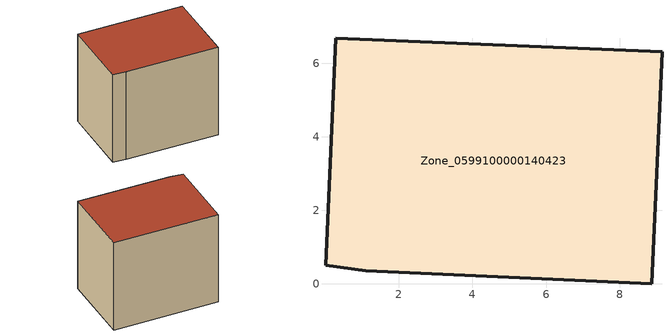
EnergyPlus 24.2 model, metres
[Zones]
Zone_0599100000140423
 floor ground (C_G): 0.01,0.51 0.28,6.68 9.15,6.31 8.87,0 1.1,0.35 z1.03
 wall outside (C_F): 8.87,0 9.15,6.31 0.28,6.68 0.01,0.51 1.1,0.35 8.87,0 z1.03:9.07
 roof outside (C_R): 9.15,6.31 0.28,6.68 0.01,0.51 1.1,0.35 8.87,0 z9.07
[BUILDING]
Pand.0599100000140423: North Axis=0; Terrain=City; Loads Convergence Tolerance Value=0.04; Temperature Convergence Tolerance Value=0.4; Solar Distribution=FullExterior; Maximum Number of Warmup Days=25; Minimum Number of Warmup Days=1
[Site:Location]
Rotterdam.The.Hague.AP_ZH_NLD Design_Conditions: Latitude=51.96; Longitude=4.45; Time Zone=1; Elevation=-4.5
[SITE:GROUNDTEMPERATURE:BUILDINGSURFACE]
18, 18, 18, 18, 18, 18, 18, 18, 18, 18, 18, 18
[MATERIAL] Thermal Absorptance=0.9; Solar Absorptance=0.7; Visible Absorptance=0.7
Name | Roughness | Thickness | Conductivity | Density | Specific Heat
G.TC.1965-1974 | MediumSmooth | 0.15 | 0.882353 | 540 | 1210
F.TC.1965-1974 | Rough | 0.3 | 0.697674 | 1920 | 840
R.TC.1965-1974 | MediumRough | 0.2 | 0.232558 | 1500 | 1000
[CONSTRUCTION]
C_G: G.TC.1965-1974
C_F: F.TC.1965-1974
C_R: R.TC.1965-1974
[ZONE]
Zone_0599100000140423: Type=1; Multiplier=1; Ceiling Height=Autocalculate; Volume=Autocalculate; Floor Area=autocalculate; Part of Total Floor Area=Yes
[ZONEINFILTRATION:DESIGNFLOWRATE]
Infil_Zone_0599100000140423: Zone or ZoneList or Space or SpaceList=Zone_0599100000140423; Schedule=AlwaysOn; Design Flow Rate Calculation Method=Flow/Area; Flow Rate per Floor Area=0.003; Constant Term Coefficient=1; Temperature Term Coefficient=0; Velocity Term Coefficient=0; Velocity Squared Term Coefficient=0
[HVACTEMPLATE:ZONE:IDEALLOADSAIRSYSTEM]
Zone_0599100000140423: Maximum Heating Supply Air Temperature=50; Minimum Cooling Supply Air Temperature=13; Maximum Heating Supply Air Humidity Ratio=0.0156; Minimum Cooling Supply Air Humidity Ratio=0.0077; Heating Limit=NoLimit; Cooling Limit=NoLimit; Dehumidification Control Type=ConstantSensibleHeatRatio; Cooling Sensible Heat Ratio=0.7; Dehumidification Setpoint=60; Humidification Control Type=None; Humidification Setpoint=30; Outdoor Air Method=None; Outdoor Air Flow Rate per Person=0.00944; Outdoor Air Flow Rate per Zone Floor Area=0; Outdoor Air Flow Rate per Zone=0; Demand Controlled Ventilation Type=None; Outdoor Air Economizer Type=NoEconomizer; Heat Recovery Type=None; Sensible Heat Recovery Effectiveness=0.7; Latent Heat Recovery Effectiveness=0.65
[ZONECONTROL:THERMOSTAT]
ThermostatControl_Zone_0599100000140423: Zone or ZoneList=Zone_0599100000140423; Control Type Schedule=DualSetpointControlType; Control 1=Thermostat_Zone_0599100000140423; Temperature Difference Between Cutout And Setpoint=0
[THERMOSTATSETPOINT:DUALSETPOINT]
Thermostat_Zone_0599100000140423: Heating Setpoint Temperature Schedule=HeatingSetpoint_Zone_0599100000140423; Cooling Setpoint Temperature Schedule=CoolingSetpoint_Zone_0599100000140423
[SCHEDULE:COMPACT]
HeatingSetpoint_Zone_0599100000140423: Through: 12/31, For: AllDays, Until: 24:00, 21
CoolingSetpoint_Zone_0599100000140423: Through: 12/31, For: AllDays, Until: 24:00, 24
DualSetpointControlType: Through: 12/31, For: AllDays, Until: 24:00, 4
AlwaysOn: Through: 12/31, For: AllDays, Until: 24:00, 1
